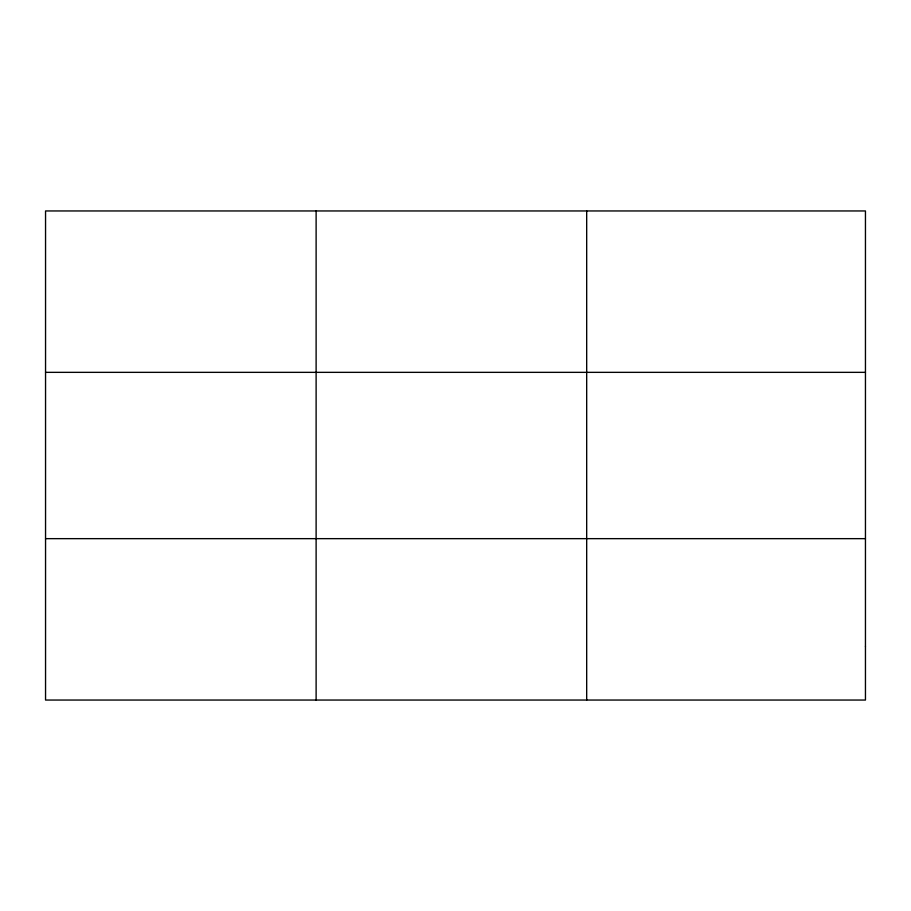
<?xml version="1.0" encoding="UTF-8"?>
<svg xmlns="http://www.w3.org/2000/svg" width="911" height="911" viewBox="0 0 911 911"><rect width="100%" height="100%" fill="white"/><g stroke="black" fill="none" stroke-linecap="round" stroke-linejoin="round"><path stroke-width="1.37" d="M316.117 700.047L316.117 210.953M586.684 700.047L586.684 210.953M45.55 372.348L865.45 372.348M45.55 538.652L865.45 538.652M865.45 646.252L865.45 700.047L45.55 700.047L45.55 210.953L865.45 210.953L865.45 646.252"/></g></svg>
